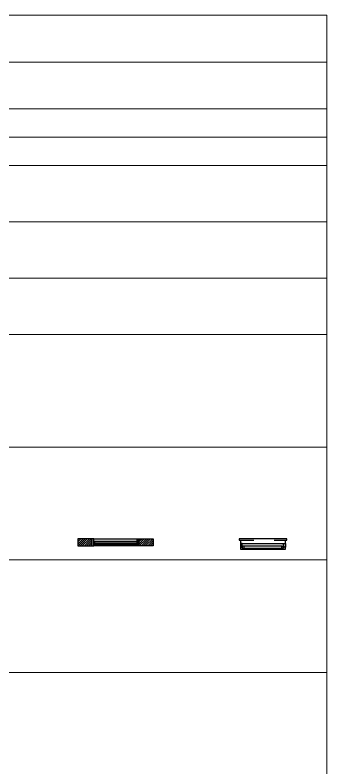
# Model space of a CAD drawing. Header units: millimetres. Extents: x -30 to 138967, y -30 to 77998.
# Drawn here: x 116857 to 123491, y 61966 to 77998 of the extents above; entities that cross this region are included whole.
import ezdxf

# ---------------------------------------------------------------- set-up
doc = ezdxf.new("R2010")
doc.units = ezdxf.units.MM
doc.header["$LTSCALE"] = 10
doc.header["$MEASUREMENT"] = 0
doc.linetypes.add('ACAD_ISO03W100', pattern=[30, 12, -18])
doc.layers.get('0').update_dxf_attribs({"lineweight": 13})
doc.layers.add('Dynamic Blocks - Adam', color=7, linetype='Continuous')
doc.layers.add('Referance Lines', color=252, linetype='Continuous')
pattern_1 = [(45, (101820.75, 108153.047), (-22.45064, 22.45064), [])]

# ---------------------------------------------------------------- blocks, each defined once
blk = doc.blocks.new('*U175')
for points in [[(0, 0), (4, 0), (4, 15), (0, 15)], [(4, 15), (96, 15), (96, 0), (4, 0)], [(7, 3.7), (5.5, 3.7), (5.5, 4.3), (7, 4.3), (7, 6), (4, 6), (4, 2), (7, 2)], [(5.5, 4.3), (94.5, 4.3), (94.5, 3.7), (5.5, 3.7)], [(93, 3.7), (94.5, 3.7), (94.5, 4.3), (93, 4.3), (93, 6), (96, 6), (96, 2), (93, 2)], [(100, 0), (96, 0), (96, 15), (100, 15)]]:
    blk.add_lwpolyline(points, close=True)
for points in [[(4, 10), (96, 10)], [(7, 6), (93, 6)], [(7, 2), (93, 2)]]:
    blk.add_lwpolyline(points)
blk = doc.blocks.new('*U184')
blk.add_wipeout([(100, 0), (100, 20), (103, 20), (103, 23), (-3, 23), (-3, 20), (0, 20), (0, 0)])
for points in [[(100, 0), (100, 20), (103, 20), (103, 23), (-3, 23), (-3, 20), (0, 20), (0, 0)], [(0, 4), (4, 4), (4, 12), (0, 12)], [(4, 2), (8, 2), (8, 6), (4, 6)], [(96, 2), (92, 2), (92, 6), (96, 6)], [(100, 4), (96, 4), (96, 12), (100, 12)]]:
    blk.add_lwpolyline(points, close=True)
at = {"linetype": 'ACAD_ISO03W100', "ltscale": 0.25}
blk.add_lwpolyline([(0, 20), (100, 20)], dxfattribs=at)
for points in [[(4, 12), (96, 12)], [(8, 2), (92, 2), (92, 6), (8, 6)]]:
    blk.add_lwpolyline(points)

msp = doc.modelspace()

# ---------------------------------------------------------------- hatches: boundary and pattern name
at = {"layer": 'Referance Lines'}
h = msp.add_hatch(dxfattribs=at)
h.set_pattern_fill('ANSI31', color=256, scale=10)
h.set_pattern_definition(pattern_1)
h.paths.add_polyline_path([(118189.4, 66697.3), (118491.3, 66697.3), (118491.3, 66847.3), (118189.4, 66847.3)])
h = msp.add_hatch(dxfattribs=at)
h.set_pattern_fill('ANSI31', color=256, scale=10)
h.set_pattern_definition(pattern_1)
h.paths.add_polyline_path([(119793.2, 66697.3), (119491.3, 66697.3), (119491.3, 66847.3), (119793.2, 66847.3)])

# ---------------------------------------------------------------- linework, layer by layer
at = {"lineweight": 5, "ltscale": 10}
msp.add_line((96291, 75398.2), (123491, 75398.2), dxfattribs=at)
for points in [[(93491, 76998.2), (123491, 76998.2), (123491, 77998.2), (93491, 77998.2)], [(93491, 44798.2), (123491, 44798.2), (123491, 76998.2), (93491, 76998.2)], [(93491, 75998.2), (123491, 75998.2), (123491, 76998.2), (93491, 76998.2)], [(93491, 74798.2), (123491, 74798.2), (123491, 75998.2), (93491, 75998.2)], [(93491, 73598.2), (123491, 73598.2), (123491, 74798.2), (93491, 74798.2)], [(93491, 72398.2), (123491, 72398.2), (123491, 73598.2), (93491, 73598.2)], [(93491, 71198.2), (123491, 71198.2), (123491, 72398.2), (93491, 72398.2)], [(93491, 68798.2), (123491, 68798.2), (123491, 71198.2), (93491, 71198.2)], [(93491, 66398.2), (123491, 66398.2), (123491, 68798.2), (93491, 68798.2)], [(93491, 63998.2), (123491, 63998.2), (123491, 66398.2), (93491, 66398.2)]]:
    msp.add_lwpolyline(points, close=True, dxfattribs=at)
at = {"layer": 'Referance Lines'}
for points in [[(118189.4, 66697.3), (118491.3, 66697.3), (118491.3, 66847.3), (118189.4, 66847.3)], [(118189.4, 66697.3), (118491.3, 66697.3), (118491.3, 66847.3), (118189.4, 66847.3)], [(119793.2, 66697.3), (119491.3, 66697.3), (119491.3, 66847.3), (119793.2, 66847.3)], [(119793.2, 66697.3), (119491.3, 66697.3), (119491.3, 66847.3), (119793.2, 66847.3)]]:
    msp.add_lwpolyline(points, close=True, dxfattribs=at)

# ---------------------------------------------------------------- block references
at = {"layer": 'Dynamic Blocks - Adam', "xscale": 10, "yscale": 10, "zscale": 10}
msp.add_blockref('*U175', (118491.3, 66697.3), dxfattribs=at)

# ---------------------------------------------------------------- next in the draw order: block references
at = {"layer": 'Dynamic Blocks - Adam', "xscale": 9.569377990430622, "yscale": 9.569377990430622, "zscale": 9.569377990430622}
msp.add_blockref('*U184', (121651, 66627.9), dxfattribs=at)

doc.saveas('drawing.dxf')
